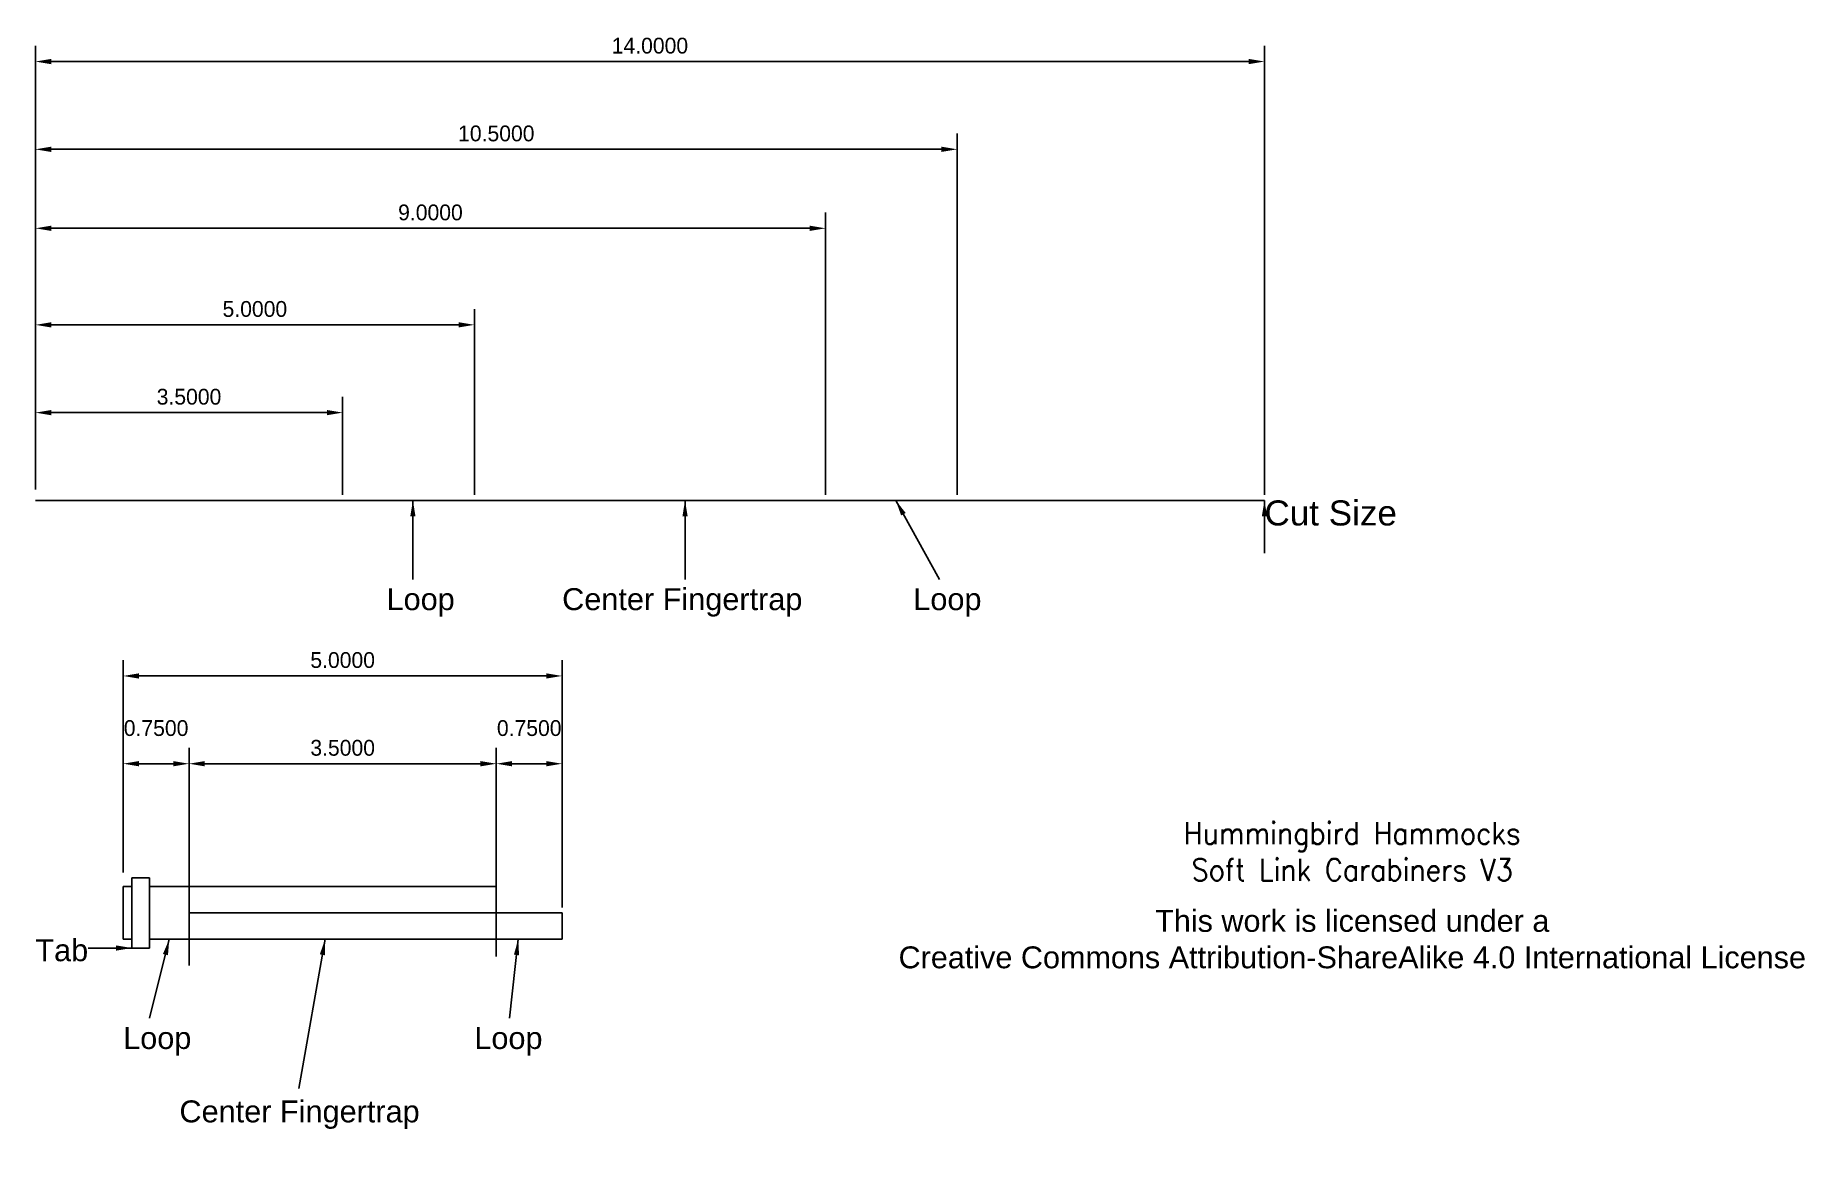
# Model space of a CAD drawing. Extents: x 0 to 20.2, y -0.5 to 12.3.
import ezdxf

# ---------------------------------------------------------------- set-up
doc = ezdxf.new("R2010")
doc.units = 0
doc.layers.get('0').update_dxf_attribs({"true_color": 0xffffff})
doc.layers.get('Defpoints').update_dxf_attribs({"true_color": 0xffffff})
for name, color, linetype, true_color in [('Dimensions', 30, 'Continuous', 0xff7f00), ('Finished Soft Carabiner', 5, 'Continuous', 0x0000ff), ('Labels', 4, 'Continuous', 0x00ffff), ('Spectra Cut Size', 1, 'Continuous', 0xff0000)]:
    doc.layers.add(name, color=color, linetype=linetype, true_color=true_color)
doc.styles.add('QCADDimTextStyle', font='txt')
doc.styles.add('textstyle11', font='Standard')
doc.styles.add('textstyle12', font='Standard')
doc.styles.add('textstyle13', font='')
doc.styles.add('textstyle14', font='')
doc.styles.add('textstyle15', font='')
doc.styles.add('textstyle16', font='')
doc.styles.add('textstyle17', font='')
doc.styles.add('textstyle18', font='')
doc.styles.add('textstyle19', font='')
doc.styles.add('textstyle20', font='')
doc.styles.get('textstyle13').set_extended_font_data('Arial')
doc.styles.get('textstyle14').set_extended_font_data('Arial')
doc.styles.get('textstyle15').set_extended_font_data('Arial')
doc.styles.get('textstyle16').set_extended_font_data('Arial')
doc.styles.get('textstyle17').set_extended_font_data('Arial')
doc.styles.get('textstyle18').set_extended_font_data('Arial')
doc.styles.get('textstyle19').set_extended_font_data('Arial')
doc.styles.get('textstyle20').set_extended_font_data('Arial')
doc.dimstyles.new('QCADDimStyle', dxfattribs={"dimtxt": 0.18, "dimasz": 0.18, "dimexe": 0.18, "dimexo": 0.0625, "dimgap": 0.09, "dimtad": 1, "dimtoh": 1, "dimdec": 4, "dimzin": 0, "dimdsep": 46, "dimtxsty": 'QCADDimTextStyle', "dimcen": 0.09, "dimadec": 0, "dimazin": 0, "dimtfac": 1, "dimtdec": 4, "dimtofl": 0, "dimtmove": 0, "dimatfit": 3, "dimfxl": 1, "dimtolj": 1, "dimtzin": 0, "dimarcsym": 0})

# ---------------------------------------------------------------- blocks, each defined once
blk = doc.blocks.new('*D1')
at = {"layer": 'Defpoints', "color": 0}
for p in [(6, 5), (1, 2.7), (6, 2.3)]:
    blk.add_point(p, dxfattribs=at)
at = {"layer": 'Dimensions', "color": 0, "lineweight": -2}
for p, q in [((1, 2.7625), (1, 5.18)), ((6, 2.3625), (6, 5.18)), ((1.18, 5), (5.82, 5))]:
    blk.add_line(p, q, dxfattribs=at)
at = {"layer": 'Dimensions', "color": 0}
for points in [[(1.18, 5.03), (1.18, 4.97), (1, 5)], [(5.82, 4.97), (5.82, 5.03), (6, 5)]]:
    blk.add_solid(points, dxfattribs=at)
at = {"layer": 'Dimensions', "color": 0, "insert": (3.5, 5.18), "char_height": 0.18, "attachment_point": 5, "style": 'QCADDimTextStyle'}
blk.add_mtext('\\A1;5.0000', dxfattribs=at)
blk = doc.blocks.new('*D2')
at = {"layer": 'Defpoints', "color": 0}
for p in [(3.5, 8), (0, 7.0625), (3.5, 7)]:
    blk.add_point(p, dxfattribs=at)
at = {"layer": 'Dimensions', "color": 0, "lineweight": -2}
for p, q in [((0, 7.125), (0, 8.18)), ((3.5, 7.0625), (3.5, 8.18)), ((0.18, 8), (3.32, 8))]:
    blk.add_line(p, q, dxfattribs=at)
at = {"layer": 'Dimensions', "color": 0}
for points in [[(0.18, 8.03), (0.18, 7.97), (0, 8)], [(3.32, 7.97), (3.32, 8.03), (3.5, 8)]]:
    blk.add_solid(points, dxfattribs=at)
at = {"layer": 'Dimensions', "color": 0, "insert": (1.75, 8.18), "char_height": 0.18, "attachment_point": 5, "style": 'QCADDimTextStyle'}
blk.add_mtext('\\A1;3.5000', dxfattribs=at)
blk = doc.blocks.new('*D3')
at = {"layer": 'Defpoints', "color": 0}
for p in [(5, 9), (0, 7.0625), (5, 7)]:
    blk.add_point(p, dxfattribs=at)
at = {"layer": 'Dimensions', "color": 0, "lineweight": -2}
for p, q in [((0, 7.125), (0, 9.18)), ((5, 7.0625), (5, 9.18)), ((0.18, 9), (4.82, 9))]:
    blk.add_line(p, q, dxfattribs=at)
at = {"layer": 'Dimensions', "color": 0}
for points in [[(0.18, 9.03), (0.18, 8.97), (0, 9)], [(4.82, 8.97), (4.82, 9.03), (5, 9)]]:
    blk.add_solid(points, dxfattribs=at)
at = {"layer": 'Dimensions', "color": 0, "insert": (2.5, 9.18), "char_height": 0.18, "attachment_point": 5, "style": 'QCADDimTextStyle'}
blk.add_mtext('\\A1;5.0000', dxfattribs=at)
blk = doc.blocks.new('*D4')
at = {"layer": 'Defpoints', "color": 0}
for p in [(5.25, 4), (1.75, 3), (5.25, 3)]:
    blk.add_point(p, dxfattribs=at)
at = {"layer": 'Dimensions', "color": 0, "lineweight": -2}
for p, q in [((1.75, 3.0625), (1.75, 4.18)), ((5.25, 3.0625), (5.25, 4.18)), ((1.93, 4), (5.07, 4))]:
    blk.add_line(p, q, dxfattribs=at)
at = {"layer": 'Dimensions', "color": 0}
for points in [[(1.93, 4.03), (1.93, 3.97), (1.75, 4)], [(5.07, 3.97), (5.07, 4.03), (5.25, 4)]]:
    blk.add_solid(points, dxfattribs=at)
at = {"layer": 'Dimensions', "color": 0, "insert": (3.5, 4.18), "char_height": 0.18, "attachment_point": 5, "style": 'QCADDimTextStyle'}
blk.add_mtext('\\A1;3.5000', dxfattribs=at)
blk = doc.blocks.new('*D5')
at = {"layer": 'Defpoints', "color": 0}
for p in [(9, 10.1), (0, 7.0625), (9, 7)]:
    blk.add_point(p, dxfattribs=at)
at = {"layer": 'Dimensions', "color": 0, "lineweight": -2}
for p, q in [((0, 7.125), (0, 10.28)), ((9, 7.0625), (9, 10.28)), ((0.18, 10.1), (8.82, 10.1))]:
    blk.add_line(p, q, dxfattribs=at)
at = {"layer": 'Dimensions', "color": 0}
for points in [[(0.18, 10.13), (0.18, 10.07), (0, 10.1)], [(8.82, 10.07), (8.82, 10.13), (9, 10.1)]]:
    blk.add_solid(points, dxfattribs=at)
at = {"layer": 'Dimensions', "color": 0, "insert": (4.5, 10.28), "char_height": 0.18, "attachment_point": 5, "style": 'QCADDimTextStyle'}
blk.add_mtext('\\A1;9.0000', dxfattribs=at)
blk = doc.blocks.new('*D6')
at = {"layer": 'Defpoints', "color": 0}
for p in [(10.5, 11), (0, 7.0625), (10.5, 7)]:
    blk.add_point(p, dxfattribs=at)
at = {"layer": 'Dimensions', "color": 0, "lineweight": -2}
for p, q in [((0, 7.125), (0, 11.18)), ((10.5, 7.0625), (10.5, 11.18)), ((0.18, 11), (10.32, 11))]:
    blk.add_line(p, q, dxfattribs=at)
at = {"layer": 'Dimensions', "color": 0}
for points in [[(0.18, 11.03), (0.18, 10.97), (0, 11)], [(10.32, 10.97), (10.32, 11.03), (10.5, 11)]]:
    blk.add_solid(points, dxfattribs=at)
at = {"layer": 'Dimensions', "color": 0, "insert": (5.25, 11.18), "char_height": 0.18, "attachment_point": 5, "style": 'QCADDimTextStyle'}
blk.add_mtext('\\A1;10.5000', dxfattribs=at)
blk = doc.blocks.new('*D7')
at = {"layer": 'Defpoints', "color": 0}
for p in [(14, 12), (0, 7.0625), (14, 7)]:
    blk.add_point(p, dxfattribs=at)
at = {"layer": 'Dimensions', "color": 0, "lineweight": -2}
for p, q in [((0, 7.125), (0, 12.18)), ((14, 7.0625), (14, 12.18)), ((0.18, 12), (13.82, 12))]:
    blk.add_line(p, q, dxfattribs=at)
at = {"layer": 'Dimensions', "color": 0}
for points in [[(0.18, 12.03), (0.18, 11.97), (0, 12)], [(13.82, 11.97), (13.82, 12.03), (14, 12)]]:
    blk.add_solid(points, dxfattribs=at)
at = {"layer": 'Dimensions', "color": 0, "insert": (7, 12.18), "char_height": 0.18, "attachment_point": 5, "style": 'QCADDimTextStyle'}
blk.add_mtext('\\A1;14.0000', dxfattribs=at)
blk = doc.blocks.new('*D8')
at = {"layer": 'Defpoints', "color": 0}
for p in [(1.75, 4), (1, 2.7), (1.75, 2.7)]:
    blk.add_point(p, dxfattribs=at)
at = {"layer": 'Dimensions', "color": 0, "lineweight": -2}
for p, q in [((1, 2.7625), (1, 4.18)), ((1.75, 2.7625), (1.75, 4.18)), ((1.18, 4), (1.57, 4))]:
    blk.add_line(p, q, dxfattribs=at)
at = {"layer": 'Dimensions', "color": 0}
for points in [[(1.18, 4.03), (1.18, 3.97), (1, 4)], [(1.57, 3.97), (1.57, 4.03), (1.75, 4)]]:
    blk.add_solid(points, dxfattribs=at)
at = {"layer": 'Dimensions', "color": 0, "insert": (1.375, 4.405), "char_height": 0.18, "attachment_point": 5, "style": 'QCADDimTextStyle'}
blk.add_mtext('\\A1;0.7500', dxfattribs=at)
blk = doc.blocks.new('*D9')
at = {"layer": 'Defpoints', "color": 0}
for p in [(6, 4), (5.25, 2.7), (6, 2.3)]:
    blk.add_point(p, dxfattribs=at)
at = {"layer": 'Dimensions', "color": 0, "lineweight": -2}
for p, q in [((5.25, 2.7625), (5.25, 4.18)), ((6, 2.3625), (6, 4.18)), ((5.43, 4), (5.82, 4))]:
    blk.add_line(p, q, dxfattribs=at)
at = {"layer": 'Dimensions', "color": 0}
for points in [[(5.43, 4.03), (5.43, 3.97), (5.25, 4)], [(5.82, 3.97), (5.82, 4.03), (6, 4)]]:
    blk.add_solid(points, dxfattribs=at)
at = {"layer": 'Dimensions', "color": 0, "insert": (5.625, 4.405), "char_height": 0.18, "attachment_point": 5, "style": 'QCADDimTextStyle'}
blk.add_mtext('\\A1;0.7500', dxfattribs=at)

msp = doc.modelspace()

# ---------------------------------------------------------------- linework, layer by layer
for p, q in [((1.3, 2.7), (1.1, 2.7)), ((1.1, 2.7), (1.1, 1.9)), ((1.3, 1.9), (1.3, 2.7)), ((1.1, 1.9), (1.3, 1.9))]:
    msp.add_line(p, q)
at = {"layer": 'Finished Soft Carabiner', "color": 7, "true_color": 0xffffff}
for p, q in [((1.75, 3), (1.75, 1.7)), ((5.25, 2.6), (5.25, 3)), ((1, 2.6), (1, 2)), ((1, 2.6), (1.1, 2.6)), ((1.3, 2.6), (1.75, 2.6)), ((1.75, 2.6), (5.25, 2.6)), ((5.25, 2.6), (5.25, 2.334322)), ((1.75, 2.3), (6, 2.3)), ((5.25, 2.334322), (5.25, 2.1)), ((6, 2.3), (6, 2)), ((5.25, 2.1), (5.25, 1.802591)), ((1, 2), (1.1, 2)), ((1.3, 2), (1.75, 2)), ((1.75, 2), (6, 2))]:
    msp.add_line(p, q, dxfattribs=at)
at = {"layer": 'Spectra Cut Size', "color": 7, "true_color": 0xffffff}
msp.add_line((0, 7), (14, 7), dxfattribs=at)

# ---------------------------------------------------------------- texts
at = {"char_height": 0.0684343, "attachment_point": 5}
for s, insert, style in [('\\H0.249296;Hummingbird Hammocks\\PSoft Link Carabiners V3', (15, 3), 'textstyle11'), ('\\fHelvetica Neue,Helvetica,Arial,sans-serif|b0|i0|c0|p0;\\c3618615;\\H0.249296;This work is licensed under a \\P\\c13730329;Creative Commons Attribution-ShareAlike 4.0 International License', (15, 2), 'textstyle12')]:
    msp.add_mtext(s, dxfattribs=dict(at, insert=insert, style=style))
at = {"layer": 'Labels', "attachment_point": 1}
for s, insert, char_height, style in [('\\H0.285714;Cut Size', (14, 7), 1, 'textstyle13'), ('Loop', (4, 6), 0.25, 'textstyle15'), ('Center Fingertrap', (6, 6), 0.25, 'textstyle14'), ('Loop', (10, 6), 0.25, 'textstyle16'), ('Tab', (0, 2), 0.25, 'textstyle19'), ('Loop', (1, 1), 0.25, 'textstyle18'), ('Loop', (5, 1), 0.25, 'textstyle17'), ('Center Fingertrap', (1.640715, 0.163881), 0.25, 'textstyle20')]:
    msp.add_mtext(s, dxfattribs=dict(at, insert=insert, char_height=char_height, style=style))

# ---------------------------------------------------------------- dimensions: what is measured, and where the dimension line sits
at = {"layer": 'Dimensions'}
for base, p1, p2, picture, middle in [((14, 12), (0, 7.0625), (14, 7), '*D7', (7, 12.18)), ((10.5, 11), (0, 7.0625), (10.5, 7), '*D6', (5.25, 11.18)), ((9, 10.1), (0, 7.0625), (9, 7), '*D5', (4.5, 10.28)), ((5, 9), (0, 7.0625), (5, 7), '*D3', (2.5, 9.18)), ((3.5, 8), (0, 7.0625), (3.5, 7), '*D2', (1.75, 8.18)), ((6, 5), (1, 2.7), (6, 2.3), '*D1', (3.5, 5.18)), ((1.75, 4), (1, 2.7), (1.75, 2.7), '*D8', (1.375, 4.405)), ((6, 4), (5.25, 2.7), (6, 2.3), '*D9', (5.625, 4.405)), ((5.25, 4), (1.75, 3), (5.25, 3), '*D4', (3.5, 4.18))]:
    dim = msp.add_linear_dim(base=base, p1=p1, p2=p2, dimstyle='QCADDimStyle', override={"dimclrd": 0, "dimclre": 0, "dimclrt": 0, "dimtmove": 2}, dxfattribs=at)
    dim.commit()
    dim.dimension.update_dxf_attribs({"geometry": picture, "text_midpoint": middle})

# ---------------------------------------------------------------- leaders
at = {"layer": 'Labels'}
for points in [[(4.3, 7), (4.3, 6.1)], [(7.4, 7), (7.4, 6.1)], [(9.8, 7), (10.3, 6.1)], [(14, 7), (14, 6.4)], [(1.525, 2), (1.3, 1.1)], [(1.1, 1.9), (0.6, 1.9)], [(3.3, 2), (3, 0.3)], [(5.5, 2), (5.4, 1.1)]]:
    msp.add_leader(points, dimstyle='QCADDimStyle', dxfattribs=at)

doc.saveas('drawing.dxf')
